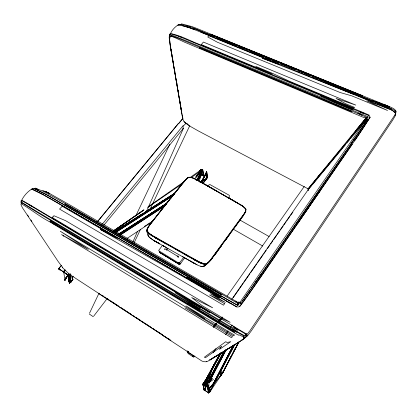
<?xml version="1.0" encoding="UTF-8"?>
<svg xmlns="http://www.w3.org/2000/svg" width="417" height="417" viewBox="0 0 417 417"><rect width="100%" height="100%" fill="white"/><g stroke="black" fill="none" stroke-linecap="round" stroke-linejoin="round"><path stroke-width="0.63" d="M181.405 37.186L171.986 34.09L170.449 34.215L170.527 35.049L173.863 35.867L185.231 40.407L368.06 116.744L368.055 117.297L367.028 118.569L366.788 119.575L367.278 119.45L367.122 120.018L365.959 122.025L351.078 144.115L261.553 273.953L240.823 303.076L239.077 303.805L237.711 305.411L231.81 302.174L55.951 200.014L44.614 193.597L35.586 189.438M209.245 376.207L204.075 384.98L202.985 384.052L205.982 379.533L219.941 353.767L205.982 379.533L203.105 383.723L203.001 384.604L204.085 385.782L202.886 384.985L202.928 384.177L206.17 379.1L204.163 384.557L204.283 385.506L203.543 386.418L204.137 390.103L208.849 392.793L209.824 391.99L222.814 372.694L235.589 348.013M354.507 140.873L363.963 126.841L369.827 117.354L369.843 116.598L368.878 115.624L178.705 36.284M208.776 388.978L208.943 382.717L212.055 378.547M308.293 189.97L307.908 188.729L197.908 130.709L188.849 125.548L185.039 122.624L184.111 121.43M21.694 203.532L21.715 202.985L22.096 202.938L23.086 203.47L35.872 211.56L199.237 309.497L187.827 303.128L236.47 332.297L236.689 331.942L232.509 329.107L244.44 335.649L245.509 334.669L246.134 335.205L246.291 334.627L244.821 333.564L233.895 327.22L238.003 330.311L230.497 326.641L188.781 301.694L175.114 292.734L189.172 301.137L200.593 307.543L189.386 300.85L200.702 307.397M237.247 202.943L242.793 206.29L245.133 208.26L245.842 209.668L245.384 211.914L240.312 219.566L213.415 256.257L209.49 261.381L206.498 263.919L205.195 264.18L203.131 263.825L192.305 258.431L153.279 236.251L147.894 232.389L147.045 230.799L147.269 228.928L150.302 224.122L179.576 187.087L186.972 178.481L188.395 177.543L189.74 177.246L193.67 178.309L209.589 187.113L207.786 186.18M217.21 191.226L209.678 187.124L242.939 206.154L245.816 208.933L245.832 211.445L242.308 217.095L212.665 257.69L208.505 262.793L206.571 264.159L203.632 264.269L200.129 262.903L193.535 259.468M21.1 201.218L21.137 200.561L21.621 200.389L22.836 200.822L29.487 204.585L245.305 333.324L246.88 334.502L247.286 335.675L246.963 336.342L243.492 339.063M170.741 198.429L186.295 178.987L188.724 177.392L190.616 177.308L192.993 178.017L198.211 180.639L238.409 203.595C241.047 205.164 244.44 206.608 245.79 209.579L245.295 211.768L243.575 214.875L241.896 216.678L210.032 260.448L206.848 263.502L204.726 263.94L199.535 262.027L159.607 239.603C155.551 236.569 148.53 235.266 147.097 229.908L148.369 226.931L153.383 220.332M243.867 337.181L243.346 336.868L243.387 336.201L243.836 336.55L244.039 337.645L243.492 338.901L239.447 341.784L209.49 360.189C206.801 362.576 202.902 362.18 200.249 359.97L162.249 335.112M366.319 121.311L366.079 121.535L366.564 118.548L368.06 116.744M159.33 252.212L179.055 264.112L179.664 264.008L179.664 262.173L178.44 262.887L158.788 250.747M204.684 176.485L200.452 173.707L204.825 176.224L200.431 173.571L202.704 169.583L200.645 169.901L199.274 171.476M352.996 134.566L361.158 124.761L365.016 120.935L365.256 119.491L366.116 117.922L367.231 117.511L178.043 38.208L171.079 35.69L170.146 36.863M184.1 121.743L183.131 119.898L182.213 115.978L170.902 49.378L169.604 39.386L170.1 36.738L171.079 35.69M148.28 235.527L146.622 231.154L146.841 229.475L148.713 226.04L153.102 220.291M205.67 264.404L203.235 266.499L200.66 266.307M178.231 256.648L178.122 257.419L178.335 256.101L177.199 256.09M387.221 108.076L392.606 110.5L395.17 112.554L395.592 113.502L394.107 116.129L249.976 330.66L247.297 334.158L246.624 333.553L246.218 333.923M196.97 179.972L202.308 169.735L202.698 169.625L203.527 175.604C202.334 175.051 196.709 170.939 203.668 175.739L200.999 173.941M308.226 189.063L308.778 187.874L366.116 117.922L364.494 117.213L363.77 117.505L184.33 42.086L173.608 37.04L170.657 36.263M206.243 361.758L206.592 361.643M147.962 235.219L147.962 234.625L148.238 235.35M188.317 353.668L187.65 352.725L188.067 352.438L192.972 355.654L192.868 356.144L193.509 357.072M243.836 336.55L243.497 335.8L236.689 331.942M213.473 379.319L208.943 382.717L207.374 382.081L204.356 390.255L203.527 386.418L204.111 385.689L202.813 384.714L206.17 379.1L204.387 384.031L203.105 383.723L204.163 384.557L210.413 373.945M220.374 375.665L222.944 372.459L235.558 347.835M206.024 173.899L206.67 171.872L206.931 178.241L202.85 183.553M237.898 302.262L238.946 302.059L240.807 303.248L240.077 302.455L241.438 300.12L363.869 122.9L365.021 121.436L366.084 121.462M206.066 173.957L206.556 172.127L201.583 182.255M62.717 267.495L58.119 261.433L22.445 207.796L21.006 204.752L21.027 204.059L22.096 202.938M214.265 382.326L208.552 389.264L208.677 392.731C208.161 392.804 207.744 389.087 209.438 388.508L210.236 391.386L209.501 388.446L216.314 380.747M205.988 173.952L206.332 172.701L206.389 178.961L202.938 183.454M206.384 173.06L206.712 171.903L206.931 178.241L200.9 182.099L206.931 178.241L206.712 171.903L206.962 177.699L204.914 180.363M169.432 39.162L169.375 35.075L169.797 34.064L170.511 33.584C172.033 29.998 175.057 26.756 178.398 24.765L189.719 27.762M64.75 269.961L63.103 271.973L63.259 271.717L59.026 268.876L58.609 269.022L60.272 269.752L60.074 270.054L58.609 269.022L59.011 268.772L64.197 272.447M212.086 378.235L208.594 382.749L207.385 382.081L204.627 390.312L207.499 382.05L208.943 382.717L212.091 378.652M199.144 181.239L201.432 174.452L200.431 173.571L204.783 176.323M229.491 198.044L229.637 197.324M21.621 200.389C23.769 195.881 27.491 191.773 31.697 189.083L42.576 194.421L54.069 200.958L236.684 307.001L238.602 306.902L239.488 306.443L247.74 295.58L309.039 206.921M189.068 177.314L191.773 177.392L197.314 179.93L238.409 203.595M65.36 269.992L63.718 271.983L68.028 274.808L69.571 282.736L70.77 282.194L71.443 280.37M72.115 278.54L73.006 276.106M197.262 180.128L200.77 173.894L202.308 169.735L202.203 170.407L195.328 178.095M204.356 390.255L207.374 382.081L208.312 382.691L211.846 378.115M68.847 273.807L67.809 275.168L69.358 283.034L70.723 282.314L72.954 279.4L70.061 273.912L70.77 282.194L71.448 280.412M72.125 278.629L73.032 276.247M203.527 175.604L202.704 169.583L201.015 173.931L197.58 180.014M190.116 177.486L201.291 169.688L202.323 170.141L202.704 169.583L201.015 173.931L197.533 179.951M169.636 35.414L170.032 34.439L170.699 33.996M158.778 250.341L162.541 245.18M166.545 250.268L166.784 249.71M178.21 25.291L179.102 24.53C190.006 25.119 200.019 31.348 210.246 34.804L389.28 107.664L394.101 110.135L395.425 111.386L395.754 112.679L395.3 113.059L392.48 110.474L388.665 108.634M197.231 180.04L200.77 173.894L202.579 169.552L203.34 175.5M211.763 378.063L208.312 382.691L207.385 382.081L208.552 392.913L208.359 389.525L209.037 389.004L209.824 391.99L234.745 344.823M220.567 352.772L203.115 384.776L203.527 386.418L207.385 382.081L208.469 393.002L208.604 392.731M132.804 242.1L137.563 231.393M146.299 211.768L183.344 128.493L183.089 128.728M206.962 177.699L206.67 171.872L207.03 177.976L206.717 172.07L206.316 172.706L206.717 178.57L200.723 182.479M220.755 375.514L222.975 372.068L228.959 360.517M237.075 302.752L237.633 302.831L237.732 303.571L238.154 302.94M65.954 277.842L64.849 280.161L66.308 277.274M66.287 277.159L64.849 280.161L67.809 275.168L69.524 274.433L70.551 275.762L71.635 275.043M89.53 313.162L99.032 293.177M135.713 216.042L169.802 144.292M134.378 242.256L140.508 229.35M149.984 209.402L189.839 125.501M237.607 302.315L238.493 302.153L238.253 302.596L238.56 303.117L237.523 304.467L237.93 303.253L239.645 302.361M201.328 182.693L206.483 172.529L201.849 181.656M201.442 182.438L206.274 172.805L206.389 178.961L200.931 182.516M201.896 181.541L206.577 172.304L201.823 181.536M201.672 181.729L206.556 172.127L206.858 177.84M246.306 336.389L246.64 335.732L246.291 334.627M224.966 367.877L225.566 366.72M233.202 345.427L213.103 384.078L233.265 345.385M213.348 384.13L233.447 345.438M209.73 391.537L209.131 392.694L208.385 389.436L208.469 393.002L207.385 382.081M233.728 345.318L213.931 383.447L234.338 344.499M210.955 389.535L209.131 392.694L208.688 389.311L208.359 389.525M209.459 392.423L209.037 389.004L208.688 389.311L209.459 392.423L234.406 344.458M229.558 359.365L231.054 356.478M233.749 351.281L234.943 348.972M237.08 345.104L238.576 342.216M235.84 347.616L238.587 342.242M238.837 341.867L222.814 372.694L220.765 375.727L208.552 389.264L214.421 382.561M213.947 382.994L233.442 345.537M209.282 379.173L223.793 351.531M224.508 350.744L209.402 379.512L224.57 350.749M210.189 378.584L225.008 350.363M225.232 350.509L210.408 378.735L225.576 349.983M210.976 378.224L225.79 350.025M211.007 378.761L226.462 349.389M209.313 379.178L223.898 351.557M211.012 378.214L225.91 349.993M238.905 342.201L222.814 372.694L220.723 371.724L220.765 375.727L219.128 377.442M197.47 178.784L200.494 173.128M209.047 376.285L204.737 383.4L221.036 353.053M204.737 383.4L221.057 353.027M202.985 384.052L205.878 379.95L220.124 353.658M205.878 379.95L220.145 353.679M207.718 376.921L209.579 373.486L208.031 376.353M212.68 367.763L214.541 364.328L213.937 365.485M216.402 360.893L217.022 359.751M217.643 358.604L218.263 357.463L217.669 358.62M218.883 356.316L220.124 354.028M216.423 360.908L217.043 359.767M218.909 356.337L219.53 355.19M201.338 181.697L206.556 172.127M243.799 337.608L244.127 337.009L243.929 336.154M364.401 121.477L365.099 120.216M395.384 115.603L392.689 120.159L251.362 330.811L247.448 335.977M197.997 180.587L201.432 174.452L197.887 180.597M197.835 180.446L201.343 174.212L200.452 173.707L201.208 174.035L197.773 180.118M215.797 253.4L216.856 251.534M63.718 271.983L64.943 280.177L67.809 275.168L69.446 283.044L70.218 282.71L69.524 274.433L70.723 282.314L69.358 283.034L67.877 275.001L64.922 280.047L68.028 274.808M211.622 377.969L208.088 382.54L203.527 386.418L203.47 385.97L204.283 385.506L209.449 376.509M395.066 115.728L395.827 113.872L395.17 112.554M199.222 171.595L200.864 169.802L202.365 170.172L202.704 169.583M197.861 180.233L201.343 174.212M202.949 384.344L205.857 380.356L202.813 384.714L204.111 385.298L209.266 376.363M197.705 180.081L201.208 174.035L200.77 173.894M209.537 375.555L204.075 384.98L202.923 384.828L204.085 385.782L203.47 385.97L207.927 382.3L211.419 377.792M210.178 374.445L210.82 373.34M208.651 376.853L204.163 384.557L202.928 384.177M64.943 280.177L67.898 275.137L68.32 275.105L69.446 283.044L67.898 275.137L63.754 272.207L65.386 270.185M207.619 378.521L204.387 384.031L210.027 374.695M202.923 384.828L204.283 385.506L210.194 375.441M204.111 385.298L209.032 376.963M209.709 375.196L211.367 372.459M366.063 118.063L365.193 119.283L365.86 118.329L365.073 119.007M202.886 384.985L205.857 380.356M395.452 112.934L396.15 111.506C395.076 108.931 392.116 107.852 389.775 106.773L196.428 28.273L191.768 26.526L182.583 24.129L181.567 23.998L180.743 24.838M365.777 122.004L350.504 144.548M308.742 188.656L334.622 157.214M187.723 177.668L183.423 181.958L152.367 221.719M352.761 141.337L355.461 137.297M222.996 372.251L220.958 375.274L220.885 374.867L220.718 375.107L222.996 372.251L222.876 371.917M235.48 226.577L236.84 224.57L235.443 226.457M261.099 274.178L251.43 288.126M70.483 281.955L69.717 282.945L69.055 274.808L70.16 282.705L71.708 280.433M297.759 223.298L320.772 189.876M225.503 334.7L228.073 330.952M229.173 329.341L232.113 325.057M352.396 141.869L255.037 282.898M352.355 144.1L256.674 283.002L243.721 301.319L239.822 306.521L239.488 306.443M213.061 352.824L215.964 348.602M70.551 275.762L70.061 273.912L70.692 282.309L72.954 279.4L70.77 282.194M236.83 306.761L211.388 292.426M233.197 297.681L243.205 283.331M243.95 282.267L249.877 273.761M250.622 272.697L256.549 264.196M257.294 263.132L263.226 254.625M263.966 253.562L266.187 250.372M267.302 248.777L269.898 245.06M270.638 243.997L272.859 240.807M273.604 239.744L276.57 235.49M277.31 234.427L279.536 231.237M280.276 230.174L283.242 225.92M283.982 224.857L286.208 221.672M286.948 220.609L289.914 216.355M290.654 215.292L292.875 212.201M307.824 190.188L231.842 299.244M187.65 352.725L188.39 351.667M170.386 198.403L150.172 224.07M175.291 192.242L165.325 204.851M227.129 296.086L304.264 186.446M242.277 301.079L243.658 299.119M244.352 298.139L245.733 296.179M246.082 295.689L250.716 289.137M353.121 108.9L320.824 95.227L334.189 101.003M232.264 230.377L233.765 228.271M210.34 260.875L212.665 257.69M214.713 255.214L221.338 245.827L218.404 249.825M242.303 217.08L243.085 215.99M368.878 115.624L369.233 115.139L359.501 110.985L201.072 45.015C190.877 41.372 181.213 35.56 170.511 33.584M226.087 239.295L229.287 234.844M199.743 171.335L200.864 169.802L202.323 170.141M208.594 382.749L211.648 378.662M221.583 373.934L222.975 372.068M211.044 378.136L207.927 382.3L203.543 386.418L208.088 382.54L211.523 377.948M183.694 257.32L179.79 262.522L178.685 262.746M228.214 198.044L229.386 196.48M179.055 264.112L159.607 252.421L178.768 264.097L180.207 264.19L184.809 257.602M226.05 239.275L227.708 237.08M221.041 295.945L237.273 304.989L237.575 305.108L238.274 304.181M160.237 211.289L165.273 204.903L163.6 207.035M31.828 189.292L33.058 188.567L34.783 188.979L41.387 191.997L48.857 196.032L212.409 291.014M199.477 171.429L200.645 169.901L202.203 170.407L196.157 177.032M166.779 249.866L167.957 248.323M93.898 315.883L107.153 298.593M206.316 172.706L206.592 172.351L206.717 178.57L200.702 182.411M208.13 185.977L209.219 184.632L210.095 184.648L229.006 195.146L229.595 195.964M209.011 389.061L209.438 388.508L209.824 391.99M70.16 282.705L72.443 279.76L71.171 281.225M308.971 188.88L311.963 185.242M72.443 279.76L70.301 282.507L72.954 279.4M172.106 196.261L173.733 194.202M200.03 171.1L201.088 169.771L202.365 170.172M151.048 222.923L153.19 220.259M199.774 171.152L200.864 169.802M312.083 184.444L317.274 178.075M349.097 139.231L366.705 117.636M244.164 213.999L245.269 212.634M349.165 139.398L334.57 157.058M349.144 139.314L358.928 127.42M178.893 123.396L182.886 118.501M199.144 171.741L200.645 169.901M339.631 151.001L344.598 145.017M350.369 138.835L365.151 121.368M176.954 190.465L179.727 187.077M339.652 151.079L308.658 188.359L308.189 189.01L308.106 190.272M345.771 144.459L322.763 172.216M346.537 143.521L349.592 139.784M102.28 224.205L183.11 125.653M104.088 224.951L183.188 128.556M314.611 182.083L321.997 173.128M59.078 268.251L61.153 265.738M97.614 221.5L178.419 123.474M58.797 268.574L61.283 265.556M97.74 221.349L178.518 123.38M178.757 123.343L182.792 118.464M159.153 251.743L159.476 251.357M204.283 385.506L210.382 378.151M320.897 173.67L329.701 163.083M312.74 184.319L314.236 182.531M199.764 171.507L201.322 169.693M206.405 382.54L207.239 381.56M208.917 379.6L209.751 378.62M214.348 382.754L208.828 389.16L214.411 382.811M197.022 175.328L200.765 171.001L201.729 170.371L200.707 169.907L201.442 170.49L197.147 175.302M195.99 176.584L201.124 170.699L200.426 170.073L201.442 170.49L197.069 175.317M214.573 382.67L209.146 388.889L214.651 382.65M237.805 303.435L56.993 198.841L42.873 191.148L35.205 188.161M196.053 177.001L201.984 170.345L200.958 169.823L201.984 170.345L195.99 176.928M196.292 176.469L201.729 170.371L196.214 176.443M196.876 175.442L201.124 170.699L199.67 171.835M213.28 326.886L216.209 323.691M206.431 264.034C202.792 269.455 196.397 264.284 192.336 262.215M213.384 326.876L216.319 323.675M213.478 326.839L216.428 323.639M213.54 327.423L214.828 326.011M205.378 265.243L206.519 264.008M216.178 323.608L213.681 326.303L215.735 323.9M215.24 325.562L216.491 324.223M217.366 322.346L221.901 317.572M217.424 322.393L222.428 317.196M217.538 322.383L222.537 317.181M217.648 322.346L222.642 317.149M218.138 322.482L222.782 317.712M194.864 356.055L193.952 356.983L193.759 355.545M185.873 123.411L183.152 126.163L183.058 128.686M203.053 266.52L204.455 265.916M206.623 264.242L204.585 265.989L203.235 266.499M200.978 306.99L209.423 312.411L27.574 203.882L22.987 201.296L21.83 200.853L21.465 201.192L21.449 202.229L237.158 331.452M204.111 385.689L203.475 386.267L204.137 390.103L203.475 386.267L203.965 389.869M238.993 302.633L239.452 302.252M395.019 111.777L395.988 111.13L395.071 111.058L395.342 111.516M199.253 172.179L200.765 171.001L191.643 177.272M181.16 24.306L181.567 23.998M93.476 316.357L93.007 316.555L89.295 314.017M113.481 230.935L143.818 209.777M148.071 206.806L183.73 181.937M113.419 230.935L143.964 209.975M147.639 207.525L182.547 183.506M114.31 230.726L117.531 228.516M120.753 226.306L122.363 225.201M113.471 230.976L142.249 211.273M149.51 206.311L150.579 205.576M113.992 230.757L120.956 225.993M122.03 225.258L125.778 222.694M127.383 221.599L130.062 219.764M166.409 248.459L165.711 249.173L164.334 249.069L165.101 249.095M126.997 238.451L152.502 221.589M120.607 234.719L164.751 205.935M120.675 234.729L164.897 205.956M170.412 34.595L169.724 35.044L169.307 36.039L169.182 37.692L169.802 43.415L182.036 114.461M144.433 226.405L146.148 225.295M146.883 224.768L149.964 222.814M116.27 232.029L173.076 195.443M115.426 231.487L142.192 214.307M146.56 211.502L173.868 193.973M196.261 179.602L197.887 178.539M116.296 232.076L172.602 195.922M118.845 234.041L166.414 203.564M199.769 182.193L202.506 180.441L200.29 181.848M118.824 234.26L165.93 204.09M202.631 180.582L200.436 181.984L202.631 180.571M119.325 234.145L165.919 204.304M200.452 182.187L202.641 180.785M119.788 234.052L166.373 204.215M114.685 231.623L174.353 193.556M114.873 231.774L174.056 193.978M115.916 231.638L173.409 194.864M198.049 179.107L196.954 179.805L198.039 179.102M119.053 233.76L166.81 203.246M118.881 234.078L165.956 204.002M118.829 234.318L165.94 204.221M200.452 182.172L202.646 180.775M119.293 234.224L166.399 204.132M119.726 234.145L165.137 205.133M115.186 231.091L116.828 230.048M117.922 229.355L126.685 223.783M127.784 223.085L143.12 213.337M146.403 211.252L174.337 193.498M114.764 231.633L174.019 193.931M114.936 231.795L174.238 194.03M196.198 180.045L197.846 178.997M115.697 231.576L173.884 194.494M115.957 231.68L173.514 194.968M241.401 340.366L242.444 339.714M177.767 25.156L178.398 24.765M211.101 359.068L217.554 355.138M218.049 354.836L223.741 351.369M224.226 351.072L227.135 349.3M227.63 349.003L233.353 345.511M233.911 345.177L235.433 344.249M236.955 343.321L243.147 339.422L244.977 337.786L245.644 335.716L245.045 335.205M178.935 24.723L179.55 24.353M209.824 359.829L210.674 359.324M187.259 178.007L189.125 177.142M35.398 188.119L34.074 189.115M21.83 200.853L20.892 201.838L21.298 203.694M369.827 117.354L370.254 117.219L357.338 136.818L309.346 206.311M179.664 264.008L180.16 263.893M320.991 173.159L317.363 177.559M365.016 120.935L366.298 120.982M356.295 129.89L364.333 120.08M31.697 189.083L31.317 189.146L31.39 189.672M33.058 188.567L32.682 188.625L32.755 189.136M201.781 266.536L203.162 266.406M206.498 263.919L207.025 263.94M178.81 24.926L180.071 25.036M239.322 302.101L240.077 302.455M182.057 25.453L189.573 27.715L209.417 35.596M171.721 36.357L173.701 36.931M146.711 230.445C147.894 234.745 153.242 236.413 156.745 238.263L154.399 236.674M188.854 26.74L190.444 27.256M222.944 372.459L220.723 371.724L220.802 372.907M187.024 26.891L194.504 29.607M42.68 190.46L49.289 193.326L69.107 204.528L236.856 301.856M352.996 94.106C322.748 82.243 292.64 70.04 262.382 58.208L279.671 64.562L208.964 35.737L207.76 36.983L217.33 42.2L340.241 92.558L351.745 95.842L387.508 110.463L366.673 100.768L379.527 105.272L388.519 108.936L387.273 108.076L200.885 32.14M21.408 203.814C31.061 209.48 39.844 216.684 49.837 221.907L235.626 333.532L238.555 335.216L238.91 334.773L243.346 336.868M193.29 28.309L195.031 28.966M389.775 106.773L384.318 104.646L389.598 107.101L379.668 103.062L372.157 100.591L389.259 107.55L389.004 107.888L377.672 102.936M362.456 95.665L210.866 34.413L354.069 92.647L361.925 96.421L343.123 88.769L353.517 93.434L330.102 83.895M195.609 29.19L210.434 35.143M359.115 111.516L363.4 113.221L359.292 111.271M211.012 35.377L215.042 37.019M216.194 37.488L220.802 39.365M221.38 39.599L228.318 42.425M229.475 42.899L232.941 44.311M233.52 44.546L237.023 45.974M238.774 46.688L240.52 47.397M241.688 47.877L244.607 49.065M245.775 49.54L247.526 50.254M249.882 51.213L264.05 56.983M265.248 57.473L271.227 59.907M272.426 60.397L275.413 61.612M276.612 62.102L278.405 62.831M280.797 63.806L282.549 64.52M283.716 64.995L286.635 66.188M287.808 66.663L295.403 69.754M298.327 70.947L299.505 71.427M301.267 72.146L303.034 72.866M304.212 73.345L307.152 74.544M308.33 75.024L310.097 75.743M312.453 76.702L314.215 77.421M315.393 77.901L318.338 79.1M319.516 79.579L322.456 80.778M323.634 81.258L329.524 83.655M32.192 189.224L42.925 194.421L54.382 200.926L220.03 297.384M342.941 88.998L353.517 93.434M343.019 88.837L353.58 93.33M390.051 108.352L391.615 109.051M200.129 262.903L201.682 263.638M185.534 254.855L199.185 262.543M196.099 179.539L197.1 180.029M162.776 245.613L166.19 247.411M162.885 245.649L164.507 246.468M357.958 113.127L361.951 115.212M153.008 239.999L158.575 243.132M233.895 327.22L236.908 328.82L232.832 326M159.367 240.114L155.333 237.82L156.578 238.571M40.141 192.977L42.8 194.405M201.213 262.809L201.906 263.19M190.506 261.099L197.027 264.769M182.537 256.622L194.119 263.226L193.035 262.538M226.358 301.11L230.856 303.602M29.477 205.044L32.13 206.514M230.137 198.638L236.116 202.073M155.333 237.82L189.047 256.83M190.439 261.183L191.757 261.923M36.315 188.526L38.182 189.579M371.464 101.654L367.57 99.465L367.361 99.757L329.221 83.848L342.878 88.998L383.729 105.626L388.978 108.18L382.269 105.449L383.171 106.429M191.778 261.892L154.092 240.698L149.453 237.398L148.306 235.72M201.802 182.667L203.215 183.464M239.723 219.941L269.121 236.559M160.905 240.984L162.547 241.923M233.353 229.225L262.757 246.051M193.608 259.369L194.906 260.114M153.93 240.536L159.8 243.94L158.45 243.095M200.202 285.911L211.424 292.385M184.616 122.212L187.681 124.209M201.192 169.813L202.203 170.407M201.979 182.542L203.345 183.35M164.277 242.887L166.075 243.95M204.841 184.173L208.015 186.071M200.468 173.581L204.836 176.24M237.575 305.108L238.05 305.4M166.477 249.47L177.71 256.325M200.431 173.571L204.804 176.245M204.252 176.037L200.452 173.707L204.189 176.12M175.932 249.21L179.8 251.618M199.237 309.497L188.208 302.57L199.389 309.268L188.395 302.257M98.365 293.318L170.923 340.548L72.245 276.122M241.438 205.18L242.235 205.696M102.321 295.382L103.359 296.06M104.912 297.076L105.949 297.754M106.987 298.436L109.061 299.792M110.661 300.839L112.267 301.887M113.335 302.586L115.467 303.983M116.536 304.686L118.673 306.083M120.8 307.475L121.858 308.168M122.916 308.861L125.037 310.243M126.096 310.936L130.86 314.053M133.513 315.794L134.576 316.487M135.634 317.181L140.941 320.652M142.004 321.351L144.152 322.753M145.768 323.811L150.6 326.975M152.752 328.382L154.311 329.404M155.353 330.082L156.396 330.764M157.438 331.447L162.646 334.856M168.004 338.359L169.61 339.412M187.144 350.89L188.76 351.943M188.463 353.788L193.337 356.988L192.972 355.654M63.754 272.207L68.06 275.032M235.756 301.053L237.096 301.944M157.318 242.423L158.575 243.262M186.686 123.635L188.734 125.09M204.236 264.102L204.711 264.441M154.076 240.557L154.926 241.162M150.74 234.385L153.279 236.251M192.492 258.165L193.785 259.124M152.174 239.447L149.599 237.487M69.05 273.875L62.352 267.485M60.074 270.054L59.011 268.772M149.171 237.164L147.993 235.063M307.908 188.729L308.132 188.995M27.558 215.01L28.58 216.543M30.889 220.009L31.874 221.484M245.941 209.511L246.066 209.673M395.493 111.673L395.968 112.47M50.342 220.958L51.333 222.569M50.785 221.015L51.771 222.631M52.542 222.026L53.856 224.179M53.381 222.501L54.69 224.654M54.231 223.319L55.237 224.987M53.647 222.61L54.658 224.278M54.862 223.679L55.513 224.758M52.297 217.179L53.34 218.92M56.618 224.403L58.041 226.77M63.071 235.183L63.702 236.23M367.815 119.382L368.19 120.023M179.758 262.434L180.149 263.815M182.521 116.77L182.828 117.875M178.44 262.887L178.768 264.097M147.894 232.389L148.056 232.983M182.156 115.04L182.401 116.192M170.589 46.751L170.793 47.939M170.996 49.128L171.512 52.104M171.82 53.866L172.023 55.044M172.226 56.222L172.429 57.395M172.633 58.573L172.841 59.772M173.045 60.971L173.253 62.175M173.462 63.374L173.67 64.572M174.311 68.294L174.53 69.556M174.749 70.817L174.968 72.078M176.818 82.79L177.032 84.015M177.246 85.24L177.454 86.47M178.095 90.176L178.314 91.422M180.613 104.73L180.811 105.882M170.652 48.049L180.775 107.075M180.874 107.649L181.567 111.688M181.562 111.902L179.701 100.07M170.084 43.691L170.386 45.526M203.115 384.776L203.845 389.535M69.79 282.955L68.654 275.032L69.446 283.044M169.662 40.814L169.886 42.466M179.383 97.5L179.545 98.782M208.479 390.849L207.546 382.055L204.945 390.276L208.51 392.908L208.849 392.793L208.385 389.436L208.51 392.908L207.499 382.05L208.469 393.002M202.735 171.314L202.579 169.552L202.657 171.502M202.891 173.081L202.996 174.254M70.061 273.912L70.692 282.309M220.64 373.841L220.765 375.727M237.7 303.086L237.732 303.571M308.278 190.121L308.293 190.46M206.332 172.701L206.389 178.961M212.06 368.909L210.199 372.345L212.071 368.915M221.38 346.532L219.498 349.363L230.804 341.653L227.109 342.513L225.753 341.716L204.398 357.171L205.373 357.77L221.38 346.532M224.57 303.701L223.528 305.197L59.558 209.073L62.211 206.212L117.479 238.43L100.377 229.48C139.971 252.587 180.3 274.37 219.623 297.967L210.444 293.724L225.435 302.461L209.574 294.934L224.57 303.701M221.87 294.756L221.656 295.064L64.906 204.106L65.141 203.85L221.87 294.756M220.739 296.372L220.405 296.857L186.581 277.185L200.963 284.879L220.739 296.372M354.252 107.299L353.762 107.998L289.262 81.169L272.661 73.413L255.788 66.407L272.186 74.07L201.333 44.598L203.35 42.054L355.81 105.1L336.003 98.422L346.011 103.875L354.252 107.299M352.933 109.165L352.594 109.64L333.657 101.727L320.517 95.644L352.933 109.165M351.416 111.297L351.234 111.558L199.316 47.872L199.498 47.642L351.416 111.297M52.969 216.856L52.38 217.638L220.843 318.062L230.158 322.32L201.995 305.557L191.705 297.566L212.68 307.809L65.631 220.697L53.887 215.714L52.969 216.856M210.137 359.772L209.933 360.038L222.423 352.412L210.137 359.772M238.258 342.581L226.014 350.066L238.258 342.581M50.254 221.125L50.014 221.427L234.495 332.172L230.471 329.248L50.254 221.125M234.307 335.054L233.499 335.841L220.322 327.882L184.955 307.882L232.535 336.67L231.341 337.614L61.57 234.615L88.331 249.418L60.298 231.268L204.992 318.63L185.977 305.927L234.307 335.054M197.622 178.929L195.98 179.977L197.616 178.919M49.289 193.326L45.031 191.294L49.289 193.326M203.011 175.265L200.947 173.91L203.011 175.26"/></g></svg>
